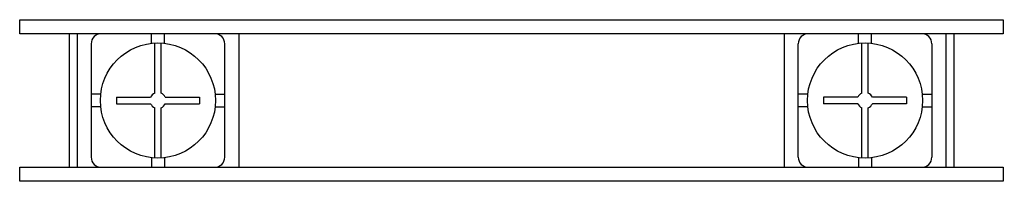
# Model space of a CAD drawing. Header units: millimetres. Extents: x 0 to 40, y 0 to 6.6.
import ezdxf

# ---------------------------------------------------------------- set-up
doc = ezdxf.new("R2010")
doc.units = ezdxf.units.MM

# ---------------------------------------------------------------- blocks, each defined once
blk = doc.blocks.new('DOMINO')
at = {"color": 8}
for p, q in [((-17.987, 6), (-17.987, 0.569)), ((-17.662, 6), (-17.662, 0.569)), ((-14.637, 5.612), (-14.637, 6)), ((-14.117, 5.612), (-14.117, 6)), ((-11.093, 6), (-11.093, 0.569)), ((11.093, 6), (11.093, 0.569)), ((11.093, 6), (11.093, 0.569)), ((14.117, 5.612), (14.117, 6)), ((14.637, 5.612), (14.637, 6)), ((17.662, 6), (17.662, 0.569)), ((17.987, 6), (17.987, 0.569)), ((-14.507, 3.583), (-14.507, 5.622)), ((-14.247, 3.583), (-14.247, 5.622)), ((14.247, 3.583), (14.247, 5.622)), ((14.507, 3.583), (14.507, 5.622)), ((-17.093, 5.593), (-17.093, 0.976)), ((-11.662, 0.976), (-11.662, 5.593)), ((11.662, 0.976), (11.662, 5.593)), ((17.093, 5.593), (17.093, 0.976)), ((-16.704, 3.545), (-17.093, 3.545)), ((-16.068, 3.415), (-16.068, 3.154)), ((-16.068, 3.415), (-14.675, 3.415)), ((-14.079, 3.415), (-12.686, 3.415)), ((-12.686, 3.415), (-12.686, 3.154)), ((-12.05, 3.545), (-11.662, 3.545)), ((12.05, 3.545), (11.662, 3.545)), ((12.686, 3.415), (12.686, 3.154)), ((14.079, 3.415), (12.686, 3.415)), ((16.068, 3.415), (14.675, 3.415)), ((16.068, 3.415), (16.068, 3.154)), ((16.704, 3.545), (17.093, 3.545)), ((-16.704, 3.024), (-17.093, 3.024)), ((-16.068, 3.154), (-14.675, 3.154)), ((-14.507, 0.947), (-14.507, 2.986)), ((-14.247, 0.947), (-14.247, 2.986)), ((-14.079, 3.154), (-12.686, 3.154)), ((-12.05, 3.024), (-11.662, 3.024)), ((12.05, 3.024), (11.662, 3.024)), ((14.079, 3.154), (12.686, 3.154)), ((14.247, 0.947), (14.247, 2.986)), ((14.507, 0.947), (14.507, 2.986)), ((16.068, 3.154), (14.675, 3.154)), ((16.704, 3.024), (17.093, 3.024)), ((-14.637, 0.958), (-14.637, 0.569)), ((-14.117, 0.958), (-14.117, 0.569)), ((14.117, 0.958), (14.117, 0.569)), ((14.637, 0.958), (14.637, 0.569))]:
    blk.add_line(p, q, dxfattribs=at)
for points in [[(8, 6), (-20, 6), (-20, 6.569), (-20, 6.569)], [(-20, 6.569), (20, 6.569), (20, 6), (8, 6)], [(20, 0), (-20, 0), (-20, 0.569), (-8, 0.569)], [(-8, 0.569), (20, 0.569), (20, 0), (20, 0)]]:
    blk.add_lwpolyline(points, dxfattribs=at)
for centre in [(-14.377, 3.285), (14.377, 3.285)]:
    blk.add_circle(centre, 2.341, dxfattribs=at)
for centre, radius, start, end in [((-16.686, 5.593), 0.407, 90, 180), ((-12.068, 5.593), 0.407, 0, 90), ((12.068, 5.593), 0.407, 90, 180), ((16.686, 5.593), 0.407, 0, 90), ((-14.377, 3.285), 0.325, 113.5782, 156.4218), ((-14.377, 3.285), 0.325, 23.5782, 66.4218), ((14.377, 3.285), 0.325, 113.5782, 156.4218), ((14.377, 3.285), 0.325, 23.5782, 66.4218), ((-14.377, 3.285), 0.325, 203.5782, 246.4218), ((-14.377, 3.285), 0.325, 293.5782, 336.4218), ((14.377, 3.285), 0.325, 203.5782, 246.4218), ((14.377, 3.285), 0.325, 293.5782, 336.4218), ((-16.686, 0.976), 0.407, 180, 270), ((-12.068, 0.976), 0.407, 270, 0), ((12.068, 0.976), 0.407, 180, 270), ((16.686, 0.976), 0.407, 270, 0)]:
    blk.add_arc(centre, radius, start, end, dxfattribs=at)

msp = doc.modelspace()

# ---------------------------------------------------------------- block references
msp.add_blockref('DOMINO', (20, 0))

doc.saveas('drawing.dxf')
